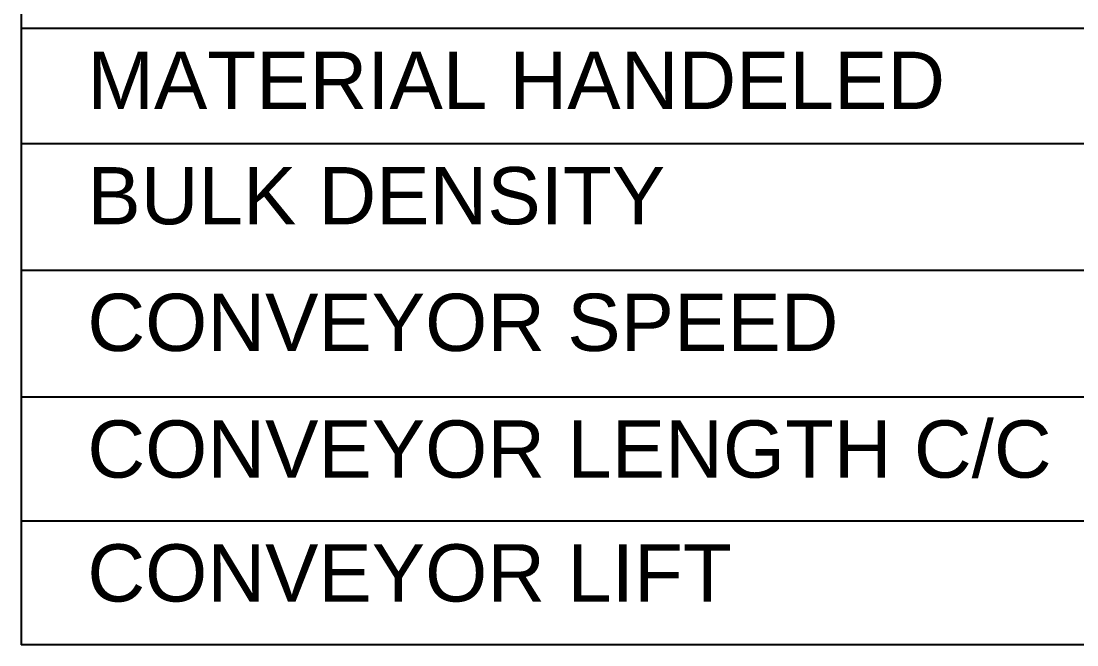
# Model space of a CAD drawing. Header units: millimetres. Extents: x -243837 to -5443, y 40 to 285140.
# Drawn here: x -35428 to -21696, y 59690 to 67801 of the extents above; entities that cross this region are included whole.
import ezdxf

# ---------------------------------------------------------------- set-up
doc = ezdxf.new("R2010")
doc.units = ezdxf.units.MM
doc.linetypes.add('0', pattern=[0])
doc.layers.add('TEXT', color=255, linetype='Continuous', lineweight=18)
doc.styles.add('STYLE7', font='arial.ttf')

msp = doc.modelspace()

# ---------------------------------------------------------------- linework, layer by layer
at = {"color": 1}
for p, q in [((-35427.55, 72864.11), (-35427.55, 59690.48)), ((-8368.82, 67705.06), (-35427.55, 67705.06)), ((-8368.82, 66205.44), (-35427.55, 66205.44)), ((-8368.82, 64558.4), (-35427.55, 64558.4)), ((-8368.82, 62911.36), (-35427.55, 62911.36)), ((-8368.82, 61300.92), (-35427.55, 61300.92)), ((-8368.82, 59690.48), (-35427.55, 59690.48))]:
    msp.add_line(p, q, dxfattribs=at)

# ---------------------------------------------------------------- texts
at = {"layer": 'TEXT', "color": 2, "linetype": '0', "style": 'STYLE7'}
for s, p in [('MATERIAL HANDELED', (-34565.81, 66658.21)), ('BULK DENSITY', (-34565.81, 65158.59)), ('CONVEYOR SPEED', (-34565.81, 63511.55)), ('CONVEYOR LENGTH C/C', (-34565.81, 61864.51)), ('CONVEYOR LIFT', (-34565.81, 60254.07))]:
    msp.add_text(s, height=744.6298, dxfattribs=at).set_placement(p)

doc.saveas('drawing.dxf')
